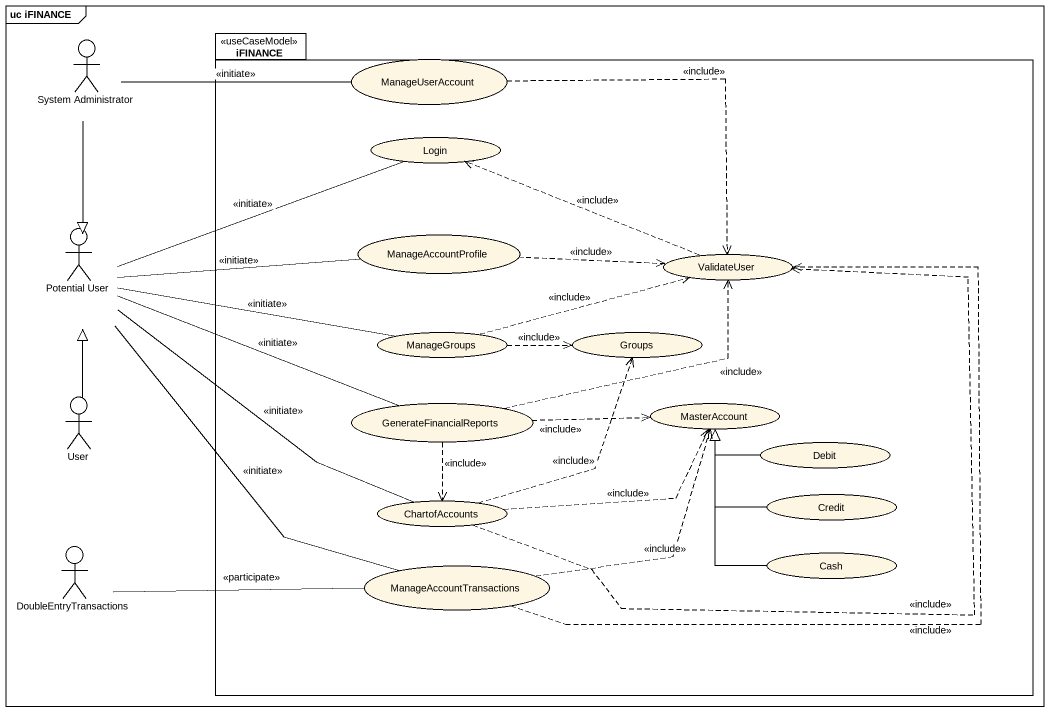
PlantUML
@startuml
mainframe uc iFINANCE
package iFINANCE <<useCaseModel>> {
  usecase ManageUserAccount
  usecase Login
  usecase ManageAccountProfile
  usecase ValidateUser
  usecase ManageGroups
  usecase Groups
  usecase GenerateFinancialReports
  usecase MasterAccount
  usecase Debit
  usecase Credit
  usecase ChartofAccounts
  usecase ManageAccountTransactions
  usecase Cash
}
actor "System Administrator" as System_Administrator
actor "Potential User" as Potential_User
actor User
actor DoubleEntryTransactions
System_Administrator -right- ManageUserAccount : <<initiate>>
System_Administrator --|> Potential_User
ManageUserAccount ..> ValidateUser : <<include>>
Potential_User -right- Login : <<initiate>>
Potential_User -right- ManageAccountProfile : <<initiate>>
Potential_User -right- ManageGroups : <<initiate>>
Potential_User -right- GenerateFinancialReports : <<initiate>>
Potential_User -- ChartofAccounts : <<initiate>>
Potential_User -- ManageAccountTransactions : <<initiate>>
ManageAccountProfile .right.> ValidateUser : <<include>>
ValidateUser .left.> Login : <<include>>
ManageGroups .right.> ValidateUser : <<include>>
ManageGroups .right.> Groups : <<include>>
User -up-|> Potential_User
GenerateFinancialReports .right.> ValidateUser : <<include>>
GenerateFinancialReports .right.> MasterAccount : <<include>>
GenerateFinancialReports ..> ChartofAccounts : <<include>>
Debit -left-|> MasterAccount
Credit -up-|> MasterAccount
ChartofAccounts .up.> ValidateUser : <<include>>
ChartofAccounts .up.> Groups : <<include>>
ChartofAccounts .right.> MasterAccount : <<include>>
DoubleEntryTransactions -right- ManageAccountTransactions : <<participate>>
ManageAccountTransactions .up.> ValidateUser : <<include>>
ManageAccountTransactions .up.> MasterAccount : <<include>>
Cash -up-|> MasterAccount
@enduml
